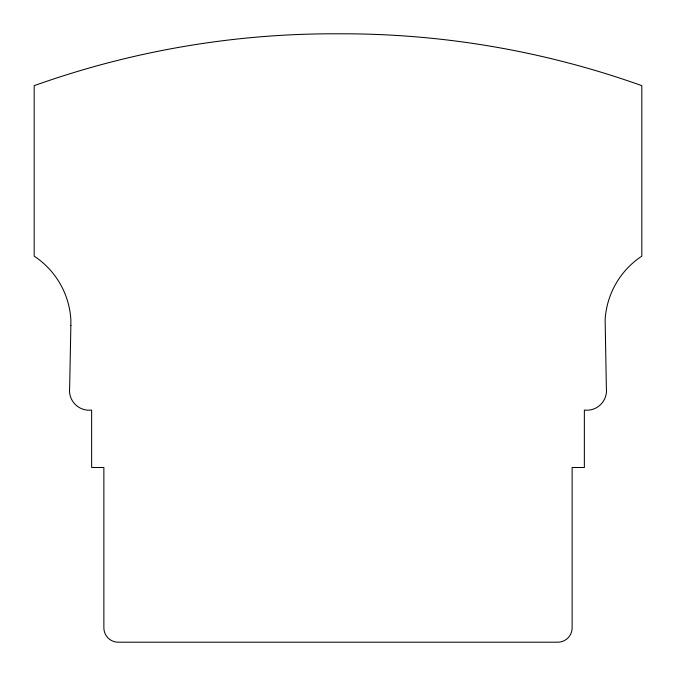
<?xml version="1.0" encoding="UTF-8"?>
<svg xmlns="http://www.w3.org/2000/svg" width="676" height="676" viewBox="0 0 676 676"><rect width="100%" height="100%" fill="white"/><g stroke="black" fill="none" stroke-linecap="round" stroke-linejoin="round"><path stroke-width="1.01" d="M70.87 325.376L69.636 388.092A19.705 19.705 0 0 0 91.64 410.079L91.64 467.496L103.867 467.496L103.867 627.852A14.348 14.348 0 0 0 118.216 642.2L557.784 642.2A14.348 14.348 0 0 0 572.133 627.852L572.133 467.496L584.36 467.496L584.36 410.079A19.705 19.705 0 0 0 606.364 388.092L605.138 319.672A81.99 81.99 0 0 1 641.82 256.145L641.82 85.666A890.689 890.689 0 0 0 338 33.8A890.689 890.689 0 0 0 34.18 85.666L34.18 256.145A81.99 81.99 0 0 1 70.862 319.672L70.87 325.376"/></g></svg>
